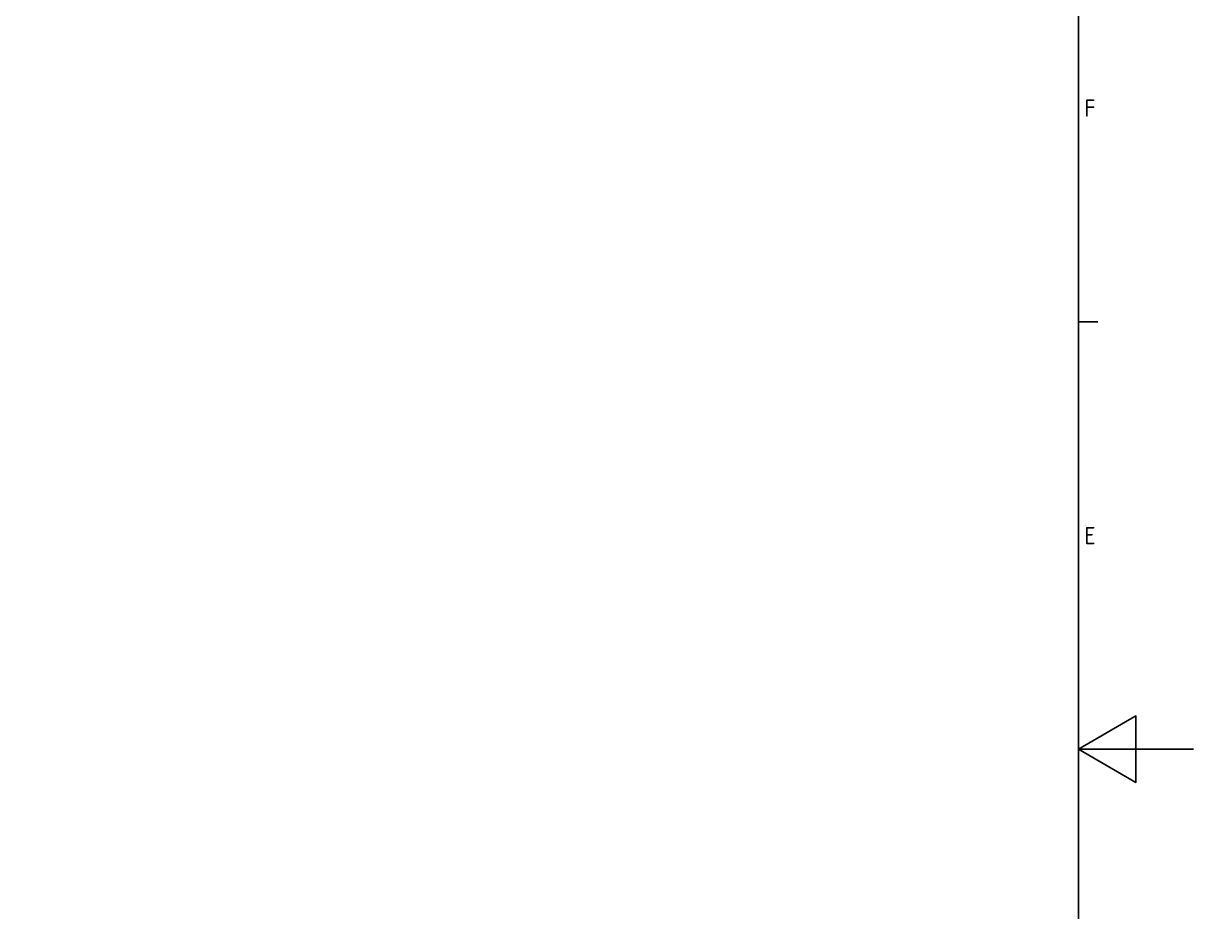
# Model space of a CAD drawing. Header units: millimetres. Extents: x 0 to 1682, y 0 to 1188.
# Drawn here: x 1275.7 to 1682, y 537.6 to 846.2 of the extents above; entities that cross this region are included whole.
import ezdxf

# ---------------------------------------------------------------- set-up
doc = ezdxf.new("R2010")
doc.units = ezdxf.units.MM
doc.header["$LTSCALE"] = 2
doc.layers.get('0').update_dxf_attribs({"color": 3, "lineweight": 25})
doc.layers.add('경계(ISO)', color=7, linetype='Continuous', lineweight=25)
doc.styles.add('문자 텍스트_M2B', font='isocp.shx')

# ---------------------------------------------------------------- blocks, each defined once
blk = doc.blocks.new('경계 Default Border')
at = {"layer": '경계(ISO)'}
blk.add_line((821, 371.25), (824.4, 371.25), dxfattribs=at)
at = {"layer": '경계(ISO)', "flags": 128}
for points in [[(20, 20), (20, 574), (821, 574), (821, 20), (20, 20)], [(841, 297), (821, 297), (831, 302.77), (831, 291.23), (821, 297)]]:
    blk.add_lwpolyline(points, dxfattribs=at)
at = {"layer": '경계(ISO)', "color": 2, "char_height": 3, "attachment_point": 7, "style": '문자 텍스트_M2B'}
for s, insert in [('F', (822.04, 406.87)), ('E', (822.04, 332.6))]:
    blk.add_mtext(s, dxfattribs=dict(at, insert=insert))

msp = doc.modelspace()

# ---------------------------------------------------------------- block references
at = {"xscale": 2, "yscale": 2, "zscale": 2}
msp.add_blockref('경계 Default Border', (0, 0), dxfattribs=at)

doc.saveas('drawing.dxf')
